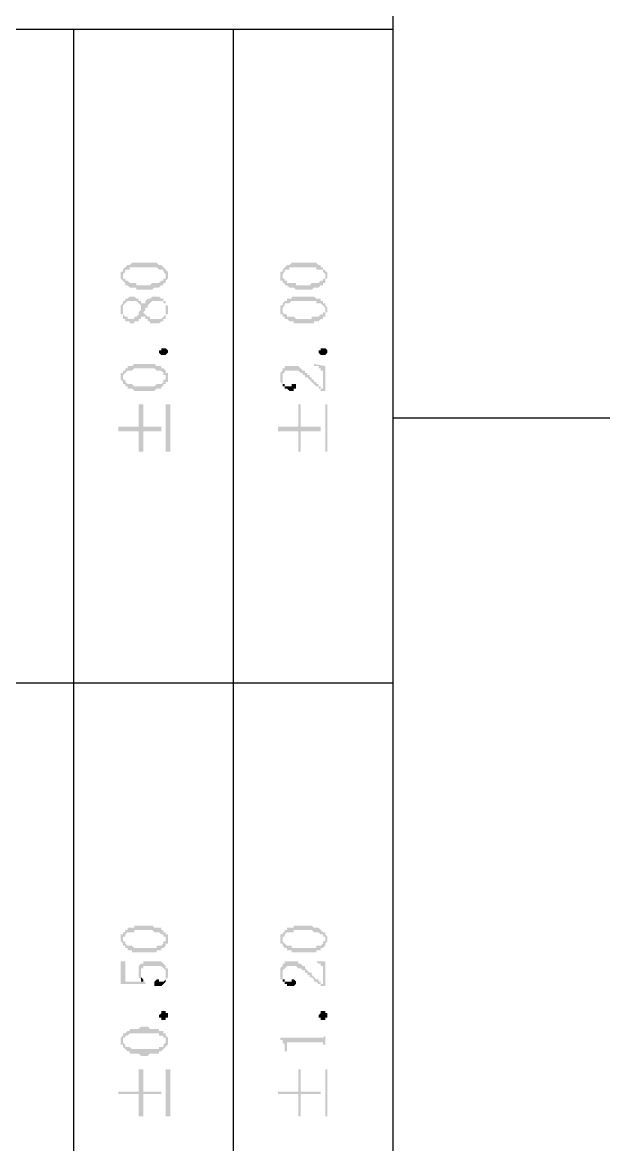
# Model space of a CAD drawing. Header units: inches. Extents: x 3613 to 8393, y -2205 to -794.
# Drawn here: x 3625.31 to 3636.98, y -1429.16 to -1406.61 of the extents above; entities that cross this region are included whole.
import ezdxf

# ---------------------------------------------------------------- set-up
doc = ezdxf.new("R2010")
doc.units = ezdxf.units.IN
doc.header["$MEASUREMENT"] = 0

msp = doc.modelspace()

# ---------------------------------------------------------------- hatches: boundary and pattern name
at = {"transparency": 33554559}
for points in [[(3627.284, -1411.712), (3627.284, -1411.757), (3627.329, -1411.802), (3627.329, -1411.712), (3627.329, -1411.667), (3627.329, -1411.667), (3627.374, -1411.621), (3627.374, -1411.576), (3627.465, -1411.576), (3627.465, -1411.531), (3628.006, -1411.531), (3628.051, -1411.576), (3628.142, -1411.576), (3628.142, -1411.621), (3628.142, -1411.621), (3628.187, -1411.667), (3628.187, -1411.712), (3628.187, -1411.576), (3628.187, -1411.576), (3628.142, -1411.531), (3628.142, -1411.531), (3628.097, -1411.486), (3628.051, -1411.486), (3628.006, -1411.441), (3627.51, -1411.441), (3627.465, -1411.486), (3627.42, -1411.486), (3627.374, -1411.531), (3627.374, -1411.531), (3627.329, -1411.576), (3627.329, -1411.621), (3627.284, -1411.621), (3627.284, -1411.667), (3627.284, -1411.667)], [(3630.489, -1411.712), (3630.489, -1411.802), (3630.534, -1411.802), (3630.534, -1411.712), (3630.534, -1411.667), (3630.534, -1411.667), (3630.579, -1411.621), (3630.579, -1411.576), (3630.669, -1411.576), (3630.669, -1411.531), (3631.211, -1411.531), (3631.211, -1411.576), (3631.346, -1411.576), (3631.346, -1411.621), (3631.346, -1411.621), (3631.391, -1411.667), (3631.391, -1411.712), (3631.391, -1411.576), (3631.346, -1411.576), (3631.346, -1411.531), (3631.301, -1411.531), (3631.301, -1411.486), (3631.256, -1411.486), (3631.211, -1411.441), (3630.714, -1411.441), (3630.669, -1411.486), (3630.624, -1411.486), (3630.579, -1411.531), (3630.579, -1411.531), (3630.534, -1411.576), (3630.534, -1411.621), (3630.489, -1411.621), (3630.489, -1411.667), (3630.489, -1411.667)], [(3627.329, -1411.802), (3627.374, -1411.847), (3627.374, -1411.892), (3627.42, -1411.892), (3627.465, -1411.937), (3627.6, -1411.937), (3627.6, -1411.982), (3627.916, -1411.982), (3627.961, -1411.937), (3628.051, -1411.937), (3628.097, -1411.892), (3628.142, -1411.892), (3628.142, -1411.847), (3628.187, -1411.847), (3628.187, -1411.802), (3628.187, -1411.802), (3628.232, -1411.757), (3628.232, -1411.712), (3628.232, -1411.667), (3628.232, -1411.621), (3628.232, -1411.621), (3628.187, -1411.576), (3628.187, -1411.712), (3628.187, -1411.757), (3628.142, -1411.757), (3628.142, -1411.802), (3628.097, -1411.802), (3628.051, -1411.847), (3627.916, -1411.847), (3627.871, -1411.892), (3627.6, -1411.892), (3627.6, -1411.847), (3627.465, -1411.847), (3627.42, -1411.802), (3627.374, -1411.802), (3627.374, -1411.757), (3627.329, -1411.757), (3627.329, -1411.712), (3627.329, -1411.712)], [(3630.534, -1411.802), (3630.534, -1411.847), (3630.579, -1411.847), (3630.579, -1411.892), (3630.624, -1411.892), (3630.669, -1411.937), (3630.759, -1411.937), (3630.804, -1411.982), (3631.12, -1411.982), (3631.166, -1411.937), (3631.256, -1411.937), (3631.301, -1411.892), (3631.346, -1411.892), (3631.346, -1411.847), (3631.391, -1411.847), (3631.391, -1411.802), (3631.391, -1411.757), (3631.436, -1411.757), (3631.436, -1411.712), (3631.436, -1411.667), (3631.436, -1411.621), (3631.391, -1411.621), (3631.391, -1411.576), (3631.391, -1411.712), (3631.391, -1411.757), (3631.346, -1411.757), (3631.346, -1411.802), (3631.301, -1411.802), (3631.256, -1411.847), (3631.12, -1411.847), (3631.075, -1411.892), (3630.804, -1411.892), (3630.804, -1411.847), (3630.624, -1411.847), (3630.624, -1411.802), (3630.579, -1411.802), (3630.579, -1411.757), (3630.534, -1411.757), (3630.534, -1411.712), (3630.534, -1411.712)], [(3627.284, -1412.389), (3627.284, -1412.479), (3627.329, -1412.479), (3627.329, -1412.524), (3627.329, -1412.569), (3627.374, -1412.569), (3627.374, -1412.614), (3627.465, -1412.614), (3627.465, -1412.659), (3627.555, -1412.659), (3627.555, -1412.614), (3627.645, -1412.614), (3627.645, -1412.569), (3627.69, -1412.569), (3627.69, -1412.524), (3627.735, -1412.524), (3627.735, -1412.479), (3627.735, -1412.524), (3627.735, -1412.434), (3627.735, -1412.434), (3627.781, -1412.389), (3627.781, -1412.344), (3627.826, -1412.344), (3627.826, -1412.298), (3627.826, -1412.298), (3627.871, -1412.253), (3627.871, -1412.253), (3627.916, -1412.208), (3628.142, -1412.208), (3628.142, -1412.253), (3628.187, -1412.253), (3628.187, -1412.344), (3628.187, -1412.524), (3628.187, -1412.479), (3628.232, -1412.479), (3628.232, -1412.434), (3628.232, -1412.344), (3628.232, -1412.298), (3628.187, -1412.298), (3628.187, -1412.253), (3628.187, -1412.208), (3628.142, -1412.208), (3628.142, -1412.163), (3628.097, -1412.163), (3628.051, -1412.118), (3627.916, -1412.118), (3627.871, -1412.163), (3627.826, -1412.163), (3627.781, -1412.208), (3627.781, -1412.253), (3627.735, -1412.253), (3627.735, -1412.298), (3627.735, -1412.253), (3627.69, -1412.344), (3627.69, -1412.389), (3627.69, -1412.389), (3627.645, -1412.434), (3627.645, -1412.479), (3627.645, -1412.479), (3627.6, -1412.524), (3627.555, -1412.524), (3627.555, -1412.569), (3627.42, -1412.569), (3627.42, -1412.524), (3627.374, -1412.524), (3627.329, -1412.479), (3627.329, -1412.434), (3627.329, -1412.253), (3627.329, -1412.253), (3627.284, -1412.298), (3627.284, -1412.344), (3627.284, -1412.344)], [(3627.329, -1412.253), (3627.329, -1412.389), (3627.329, -1412.344), (3627.329, -1412.298), (3627.329, -1412.298), (3627.374, -1412.253), (3627.374, -1412.253), (3627.42, -1412.208), (3627.6, -1412.208), (3627.645, -1412.253), (3627.645, -1412.253), (3627.69, -1412.298), (3627.69, -1412.344), (3627.735, -1412.253), (3627.69, -1412.253), (3627.69, -1412.208), (3627.645, -1412.208), (3627.645, -1412.163), (3627.6, -1412.163), (3627.555, -1412.118), (3627.465, -1412.118), (3627.42, -1412.163), (3627.374, -1412.163), (3627.374, -1412.208), (3627.329, -1412.208)], [(3630.489, -1412.389), (3630.489, -1412.434), (3630.489, -1412.479), (3630.534, -1412.479), (3630.534, -1412.524), (3630.534, -1412.389), (3630.534, -1412.344), (3630.534, -1412.344), (3630.579, -1412.298), (3630.579, -1412.253), (3630.669, -1412.253), (3630.714, -1412.208), (3631.211, -1412.208), (3631.211, -1412.253), (3631.301, -1412.253), (3631.346, -1412.298), (3631.346, -1412.298), (3631.391, -1412.344), (3631.391, -1412.389), (3631.391, -1412.253), (3631.346, -1412.253), (3631.346, -1412.208), (3631.301, -1412.208), (3631.301, -1412.163), (3631.211, -1412.163), (3631.166, -1412.118), (3630.714, -1412.118), (3630.714, -1412.163), (3630.624, -1412.163), (3630.624, -1412.208), (3630.579, -1412.208), (3630.534, -1412.253), (3630.534, -1412.298), (3630.489, -1412.298), (3630.489, -1412.344), (3630.489, -1412.344)], [(3630.534, -1412.524), (3630.579, -1412.524), (3630.579, -1412.569), (3630.624, -1412.569), (3630.669, -1412.614), (3630.759, -1412.614), (3630.759, -1412.659), (3631.166, -1412.659), (3631.166, -1412.614), (3631.256, -1412.614), (3631.301, -1412.569), (3631.346, -1412.569), (3631.346, -1412.524), (3631.391, -1412.524), (3631.391, -1412.479), (3631.391, -1412.434), (3631.436, -1412.434), (3631.436, -1412.389), (3631.436, -1412.344), (3631.436, -1412.344), (3631.391, -1412.298), (3631.391, -1412.253), (3631.391, -1412.389), (3631.391, -1412.434), (3631.346, -1412.434), (3631.346, -1412.479), (3631.301, -1412.479), (3631.256, -1412.524), (3631.12, -1412.524), (3631.12, -1412.569), (3630.804, -1412.569), (3630.759, -1412.524), (3630.624, -1412.524), (3630.624, -1412.479), (3630.579, -1412.479), (3630.534, -1412.434), (3630.534, -1412.389), (3630.534, -1412.389)], [(3627.735, -1412.524), (3627.781, -1412.524), (3627.781, -1412.569), (3627.826, -1412.569), (3627.826, -1412.614), (3627.871, -1412.614), (3627.871, -1412.659), (3628.051, -1412.659), (3628.097, -1412.614), (3628.142, -1412.614), (3628.142, -1412.569), (3628.187, -1412.569), (3628.187, -1412.524), (3628.187, -1412.389), (3628.187, -1412.479), (3628.187, -1412.479), (3628.142, -1412.524), (3628.142, -1412.524), (3628.097, -1412.569), (3627.871, -1412.569), (3627.871, -1412.524), (3627.826, -1412.524), (3627.781, -1412.479), (3627.781, -1412.479), (3627.735, -1412.434)], [(3628.232, -1413.246), (3628.232, -1413.246), (3628.187, -1413.291), (3628.097, -1413.291), (3628.051, -1413.246), (3628.051, -1413.201), (3628.097, -1413.201), (3628.097, -1413.156), (3628.187, -1413.156), (3628.232, -1413.201), (3628.232, -1413.246)], [(3631.436, -1413.246), (3631.436, -1413.246), (3631.391, -1413.291), (3631.301, -1413.291), (3631.256, -1413.246), (3631.256, -1413.201), (3631.301, -1413.201), (3631.301, -1413.156), (3631.391, -1413.156), (3631.436, -1413.201), (3631.436, -1413.246)], [(3627.284, -1413.743), (3627.284, -1413.788), (3627.284, -1413.788), (3627.329, -1413.833), (3627.329, -1413.878), (3627.329, -1413.743), (3627.329, -1413.697), (3627.329, -1413.697), (3627.374, -1413.652), (3627.374, -1413.652), (3627.42, -1413.607), (3627.51, -1413.607), (3627.555, -1413.562), (3627.961, -1413.562), (3628.006, -1413.607), (3628.097, -1413.607), (3628.142, -1413.652), (3628.142, -1413.697), (3628.187, -1413.697), (3628.187, -1413.743), (3628.187, -1413.607), (3628.187, -1413.607), (3628.142, -1413.562), (3628.097, -1413.562), (3628.097, -1413.517), (3628.006, -1413.517), (3627.961, -1413.472), (3627.555, -1413.472), (3627.51, -1413.517), (3627.42, -1413.517), (3627.42, -1413.562), (3627.374, -1413.562), (3627.374, -1413.607), (3627.329, -1413.607), (3627.329, -1413.652), (3627.284, -1413.652), (3627.284, -1413.697), (3627.284, -1413.697)], [(3631.166, -1413.472), (3631.166, -1413.517), (3631.256, -1413.517), (3631.256, -1413.562), (3631.301, -1413.562), (3631.301, -1413.607), (3631.346, -1413.607), (3631.346, -1414.013), (3631.391, -1414.013), (3631.391, -1413.517)], [(3627.329, -1413.878), (3627.374, -1413.878), (3627.374, -1413.923), (3627.42, -1413.923), (3627.42, -1413.968), (3627.51, -1413.968), (3627.555, -1414.013), (3627.961, -1414.013), (3628.006, -1413.968), (3628.097, -1413.968), (3628.097, -1413.923), (3628.142, -1413.923), (3628.142, -1413.878), (3628.187, -1413.878), (3628.187, -1413.833), (3628.232, -1413.833), (3628.232, -1413.788), (3628.232, -1413.743), (3628.232, -1413.697), (3628.232, -1413.652), (3628.187, -1413.652), (3628.187, -1413.607), (3628.187, -1413.743), (3628.187, -1413.788), (3628.142, -1413.788), (3628.142, -1413.833), (3628.142, -1413.833), (3628.097, -1413.878), (3628.006, -1413.878), (3627.961, -1413.923), (3627.555, -1413.923), (3627.51, -1413.878), (3627.42, -1413.878), (3627.374, -1413.833), (3627.374, -1413.788), (3627.329, -1413.788), (3627.329, -1413.743), (3627.329, -1413.743)], [(3630.489, -1413.743), (3630.489, -1413.788), (3630.489, -1413.833), (3630.489, -1413.833), (3630.534, -1413.878), (3630.534, -1413.743), (3630.534, -1413.652), (3630.579, -1413.652), (3630.579, -1413.607), (3630.85, -1413.607), (3630.895, -1413.652), (3630.94, -1413.652), (3630.94, -1413.697), (3630.985, -1413.697), (3630.985, -1413.743), (3631.03, -1413.743), (3631.075, -1413.788), (3631.075, -1413.788), (3631.12, -1413.833), (3631.12, -1413.833), (3631.166, -1413.878), (3631.166, -1413.878), (3631.211, -1413.923), (3631.256, -1413.923), (3631.256, -1413.968), (3631.301, -1413.968), (3631.301, -1414.013), (3631.346, -1414.013), (3631.346, -1413.968), (3631.301, -1413.968), (3631.301, -1413.923), (3631.256, -1413.923), (3631.256, -1413.878), (3631.211, -1413.878), (3631.211, -1413.833), (3631.166, -1413.833), (3631.166, -1413.788), (3631.12, -1413.788), (3631.12, -1413.743), (3631.075, -1413.743), (3631.075, -1413.697), (3631.03, -1413.697), (3631.03, -1413.652), (3630.985, -1413.652), (3630.985, -1413.607), (3630.94, -1413.607), (3630.895, -1413.562), (3630.895, -1413.562), (3630.85, -1413.517), (3630.579, -1413.517), (3630.579, -1413.562), (3630.534, -1413.562), (3630.534, -1413.607), (3630.534, -1413.607), (3630.489, -1413.652), (3630.489, -1413.697), (3630.489, -1413.697)], [(3630.534, -1413.878), (3630.534, -1413.923), (3630.579, -1413.923), (3630.579, -1413.968), (3630.624, -1413.968), (3630.669, -1414.013), (3630.759, -1414.013), (3630.759, -1413.968), (3630.804, -1413.968), (3630.804, -1413.923), (3630.804, -1413.878), (3630.714, -1413.878), (3630.714, -1413.923), (3630.579, -1413.923), (3630.579, -1413.878), (3630.534, -1413.878), (3630.534, -1413.833), (3630.534, -1413.743)], [(3627.239, -1414.736), (3627.239, -1414.826), (3627.645, -1414.826), (3627.645, -1415.232), (3627.735, -1415.232), (3627.735, -1414.826), (3628.097, -1414.826), (3628.097, -1414.736), (3627.735, -1414.736), (3627.735, -1414.284), (3627.645, -1414.284), (3627.645, -1414.736)], [(3628.277, -1415.232), (3628.277, -1414.284), (3628.187, -1414.284), (3628.187, -1415.232)], [(3630.443, -1414.736), (3630.443, -1414.826), (3630.85, -1414.826), (3630.85, -1415.232), (3630.895, -1415.232), (3630.895, -1414.826), (3631.301, -1414.826), (3631.301, -1414.736), (3630.895, -1414.736), (3630.895, -1414.284), (3630.85, -1414.284), (3630.85, -1414.736)], [(3631.436, -1415.232), (3631.436, -1414.284), (3631.391, -1414.284), (3631.391, -1415.232)], [(3627.284, -1425.026), (3627.284, -1425.071), (3627.284, -1425.071), (3627.329, -1425.116), (3627.329, -1425.161), (3627.329, -1425.026), (3627.329, -1424.981), (3627.374, -1424.981), (3627.374, -1424.935), (3627.374, -1424.935), (3627.42, -1424.89), (3627.555, -1424.89), (3627.555, -1424.845), (3627.916, -1424.845), (3627.961, -1424.89), (3628.051, -1424.89), (3628.097, -1424.935), (3628.142, -1424.935), (3628.142, -1424.981), (3628.187, -1424.981), (3628.187, -1425.026), (3628.187, -1424.89), (3628.142, -1424.89), (3628.142, -1424.845), (3628.097, -1424.845), (3628.097, -1424.8), (3627.961, -1424.8), (3627.916, -1424.755), (3627.555, -1424.755), (3627.555, -1424.8), (3627.42, -1424.8), (3627.42, -1424.845), (3627.374, -1424.845), (3627.374, -1424.89), (3627.329, -1424.89), (3627.329, -1424.935), (3627.284, -1424.935)], [(3627.329, -1425.161), (3627.374, -1425.161), (3627.374, -1425.206), (3627.42, -1425.206), (3627.42, -1425.251), (3627.51, -1425.251), (3627.51, -1425.296), (3628.006, -1425.296), (3628.006, -1425.251), (3628.097, -1425.251), (3628.097, -1425.206), (3628.142, -1425.206), (3628.187, -1425.161), (3628.187, -1425.116), (3628.232, -1425.116), (3628.232, -1425.071), (3628.232, -1425.026), (3628.232, -1424.981), (3628.232, -1424.935), (3628.187, -1424.935), (3628.187, -1424.89), (3628.187, -1425.071), (3628.142, -1425.071), (3628.142, -1425.116), (3628.142, -1425.116), (3628.097, -1425.161), (3628.006, -1425.161), (3628.006, -1425.206), (3627.555, -1425.206), (3627.51, -1425.161), (3627.42, -1425.161), (3627.374, -1425.116), (3627.374, -1425.071), (3627.329, -1425.071), (3627.329, -1425.026)], [(3630.489, -1425.026), (3630.489, -1425.071), (3630.489, -1425.116), (3630.534, -1425.116), (3630.534, -1425.161), (3630.534, -1425.026), (3630.534, -1424.981), (3630.579, -1424.981), (3630.579, -1424.935), (3630.579, -1424.935), (3630.624, -1424.89), (3630.759, -1424.89), (3630.759, -1424.845), (3631.12, -1424.845), (3631.166, -1424.89), (3631.256, -1424.89), (3631.301, -1424.935), (3631.346, -1424.935), (3631.346, -1424.981), (3631.391, -1424.981), (3631.391, -1425.026), (3631.391, -1424.89), (3631.346, -1424.89), (3631.301, -1424.845), (3631.301, -1424.845), (3631.256, -1424.8), (3631.166, -1424.8), (3631.12, -1424.755), (3630.759, -1424.755), (3630.759, -1424.8), (3630.624, -1424.8), (3630.624, -1424.845), (3630.579, -1424.845), (3630.579, -1424.89), (3630.534, -1424.89), (3630.534, -1424.935), (3630.489, -1424.935)], [(3630.534, -1425.161), (3630.534, -1425.161), (3630.579, -1425.206), (3630.624, -1425.206), (3630.624, -1425.251), (3630.714, -1425.251), (3630.714, -1425.296), (3631.211, -1425.296), (3631.211, -1425.251), (3631.301, -1425.251), (3631.301, -1425.206), (3631.346, -1425.206), (3631.391, -1425.161), (3631.391, -1425.116), (3631.391, -1425.116), (3631.436, -1425.071), (3631.436, -1425.026), (3631.436, -1424.981), (3631.436, -1424.981), (3631.391, -1424.935), (3631.391, -1424.89), (3631.391, -1425.071), (3631.346, -1425.071), (3631.346, -1425.116), (3631.346, -1425.116), (3631.301, -1425.161), (3631.211, -1425.161), (3631.211, -1425.206), (3630.714, -1425.206), (3630.714, -1425.161), (3630.624, -1425.161), (3630.579, -1425.116), (3630.579, -1425.116), (3630.534, -1425.071), (3630.534, -1425.026)], [(3627.284, -1425.477), (3627.284, -1425.928), (3627.781, -1425.928), (3627.781, -1425.883), (3627.374, -1425.883), (3627.374, -1425.477)], [(3627.645, -1425.703), (3627.645, -1425.748), (3627.645, -1425.793), (3627.645, -1425.793), (3627.69, -1425.838), (3627.69, -1425.703), (3627.69, -1425.658), (3627.69, -1425.612), (3627.735, -1425.612), (3627.735, -1425.567), (3628.097, -1425.567), (3628.142, -1425.612), (3628.142, -1425.612), (3628.187, -1425.658), (3628.187, -1425.838), (3628.187, -1425.838), (3628.232, -1425.793), (3628.232, -1425.748), (3628.232, -1425.658), (3628.232, -1425.612), (3628.187, -1425.612), (3628.187, -1425.567), (3628.187, -1425.567), (3628.142, -1425.522), (3628.142, -1425.522), (3628.097, -1425.477), (3627.735, -1425.477), (3627.735, -1425.522), (3627.69, -1425.522), (3627.645, -1425.567), (3627.645, -1425.612), (3627.645, -1425.658)], [(3630.489, -1425.703), (3630.489, -1425.748), (3630.489, -1425.838), (3630.534, -1425.838), (3630.534, -1425.703), (3630.534, -1425.658), (3630.534, -1425.658), (3630.579, -1425.612), (3630.579, -1425.612), (3630.624, -1425.567), (3630.804, -1425.567), (3630.85, -1425.612), (3630.895, -1425.612), (3630.94, -1425.658), (3630.985, -1425.658), (3630.985, -1425.703), (3631.03, -1425.703), (3631.03, -1425.748), (3631.075, -1425.748), (3631.075, -1425.793), (3631.12, -1425.793), (3631.166, -1425.838), (3631.166, -1425.883), (3631.211, -1425.883), (3631.256, -1425.928), (3631.301, -1425.928), (3631.301, -1425.973), (3631.346, -1425.973), (3631.346, -1425.928), (3631.301, -1425.928), (3631.301, -1425.883), (3631.256, -1425.883), (3631.256, -1425.838), (3631.211, -1425.838), (3631.166, -1425.793), (3631.166, -1425.793), (3631.12, -1425.748), (3631.12, -1425.703), (3631.075, -1425.703), (3631.03, -1425.658), (3631.03, -1425.658), (3630.985, -1425.612), (3630.985, -1425.567), (3630.94, -1425.567), (3630.895, -1425.522), (3630.85, -1425.522), (3630.85, -1425.477), (3630.579, -1425.477), (3630.579, -1425.522), (3630.534, -1425.522), (3630.534, -1425.567), (3630.534, -1425.567), (3630.489, -1425.612)], [(3631.166, -1425.477), (3631.211, -1425.477), (3631.256, -1425.522), (3631.301, -1425.522), (3631.301, -1425.567), (3631.346, -1425.567), (3631.346, -1425.973), (3631.391, -1425.973), (3631.391, -1425.477)], [(3627.69, -1425.838), (3627.69, -1425.883), (3627.735, -1425.883), (3627.735, -1425.838), (3627.735, -1425.838), (3627.69, -1425.793), (3627.69, -1425.748), (3627.69, -1425.703)], [(3627.961, -1425.928), (3627.961, -1425.973), (3628.097, -1425.973), (3628.142, -1425.928), (3628.142, -1425.928), (3628.187, -1425.883), (3628.187, -1425.748), (3628.187, -1425.793), (3628.187, -1425.838), (3628.187, -1425.838), (3628.142, -1425.883), (3628.051, -1425.883), (3628.051, -1425.838), (3628.006, -1425.838), (3627.961, -1425.883), (3627.961, -1425.883)], [(3630.534, -1425.838), (3630.534, -1425.883), (3630.579, -1425.883), (3630.579, -1425.928), (3630.624, -1425.928), (3630.624, -1425.973), (3630.759, -1425.973), (3630.804, -1425.928), (3630.804, -1425.883), (3630.804, -1425.883), (3630.759, -1425.838), (3630.714, -1425.838), (3630.714, -1425.883), (3630.579, -1425.883), (3630.579, -1425.838), (3630.534, -1425.838), (3630.534, -1425.793), (3630.534, -1425.748), (3630.534, -1425.748)], [(3628.232, -1426.56), (3628.232, -1426.605), (3628.187, -1426.605), (3628.187, -1426.65), (3628.097, -1426.65), (3628.097, -1426.605), (3628.051, -1426.605), (3628.051, -1426.56), (3628.051, -1426.56), (3628.097, -1426.515), (3628.097, -1426.47), (3628.187, -1426.47), (3628.187, -1426.515), (3628.232, -1426.515), (3628.232, -1426.56)], [(3631.436, -1426.56), (3631.436, -1426.605), (3631.391, -1426.605), (3631.391, -1426.65), (3631.301, -1426.65), (3631.301, -1426.605), (3631.256, -1426.605), (3631.256, -1426.56), (3631.256, -1426.56), (3631.301, -1426.515), (3631.301, -1426.47), (3631.391, -1426.47), (3631.391, -1426.515), (3631.436, -1426.515), (3631.436, -1426.56)], [(3627.284, -1427.057), (3627.284, -1427.102), (3627.284, -1427.147), (3627.329, -1427.147), (3627.329, -1427.192), (3627.329, -1427.057), (3627.329, -1427.011), (3627.374, -1427.011), (3627.374, -1426.966), (3627.42, -1426.966), (3627.465, -1426.921), (3628.051, -1426.921), (3628.051, -1426.966), (3628.142, -1426.966), (3628.142, -1427.011), (3628.187, -1427.011), (3628.187, -1427.057), (3628.187, -1426.921), (3628.142, -1426.921), (3628.142, -1426.876), (3628.051, -1426.876), (3628.051, -1426.831), (3627.871, -1426.831), (3627.826, -1426.786), (3627.69, -1426.786), (3627.645, -1426.831), (3627.465, -1426.831), (3627.465, -1426.876), (3627.42, -1426.876), (3627.374, -1426.921), (3627.329, -1426.921), (3627.329, -1426.966), (3627.329, -1426.966), (3627.284, -1427.011)], [(3627.329, -1427.192), (3627.374, -1427.237), (3627.374, -1427.237), (3627.42, -1427.282), (3627.465, -1427.282), (3627.465, -1427.327), (3627.645, -1427.327), (3627.69, -1427.373), (3627.826, -1427.373), (3627.871, -1427.327), (3628.051, -1427.327), (3628.051, -1427.282), (3628.097, -1427.282), (3628.142, -1427.237), (3628.142, -1427.237), (3628.187, -1427.192), (3628.187, -1427.192), (3628.232, -1427.147), (3628.232, -1427.057), (3628.232, -1427.011), (3628.232, -1427.011), (3628.187, -1426.966), (3628.187, -1427.102), (3628.187, -1427.102), (3628.142, -1427.147), (3628.142, -1427.192), (3628.051, -1427.192), (3628.051, -1427.237), (3627.51, -1427.237), (3627.465, -1427.192), (3627.374, -1427.192), (3627.374, -1427.147), (3627.374, -1427.147), (3627.329, -1427.102), (3627.329, -1427.057)], [(3630.489, -1427.011), (3630.489, -1427.057), (3630.534, -1427.057), (3630.534, -1427.102), (3630.534, -1427.102), (3630.579, -1427.147), (3630.579, -1427.282), (3630.624, -1427.282), (3630.624, -1427.147), (3630.624, -1427.102), (3631.346, -1427.102), (3631.346, -1427.147), (3631.391, -1427.147), (3631.391, -1427.282), (3631.391, -1426.876), (3631.391, -1426.966), (3631.391, -1426.966), (3631.346, -1427.011), (3631.301, -1427.011)], [(3627.239, -1428.095), (3627.239, -1428.14), (3627.645, -1428.14), (3627.645, -1428.591), (3627.735, -1428.591), (3627.735, -1428.14), (3628.097, -1428.14), (3628.097, -1428.095), (3627.735, -1428.095), (3627.735, -1427.643), (3627.645, -1427.643), (3627.645, -1428.095)], [(3628.277, -1428.591), (3628.277, -1427.643), (3628.187, -1427.643), (3628.187, -1428.591)], [(3630.443, -1428.095), (3630.443, -1428.14), (3630.85, -1428.14), (3630.85, -1428.591), (3630.895, -1428.591), (3630.895, -1428.14), (3631.301, -1428.14), (3631.301, -1428.095), (3630.895, -1428.095), (3630.895, -1427.643), (3630.85, -1427.643), (3630.85, -1428.095)], [(3631.436, -1428.591), (3631.436, -1427.643), (3631.391, -1427.643), (3631.391, -1428.591)]]:
    msp.add_hatch(color=256, dxfattribs=at).paths.add_polyline_path(points)

# ---------------------------------------------------------------- linework, layer by layer
msp.add_line((3632.745, -1414.557), (4029.183, -1414.557))
for points in [[(3632.745, -1234.354), (3632.745, -1521.095)], [(3619.928, -1406.747), (3632.745, -1406.747)], [(3626.336, -1406.747), (3626.336, -1499.765)], [(3629.541, -1406.747), (3629.541, -1499.765)], [(3619.928, -1419.881), (3632.745, -1419.881)]]:
    msp.add_lwpolyline(points)

doc.saveas('drawing.dxf')
